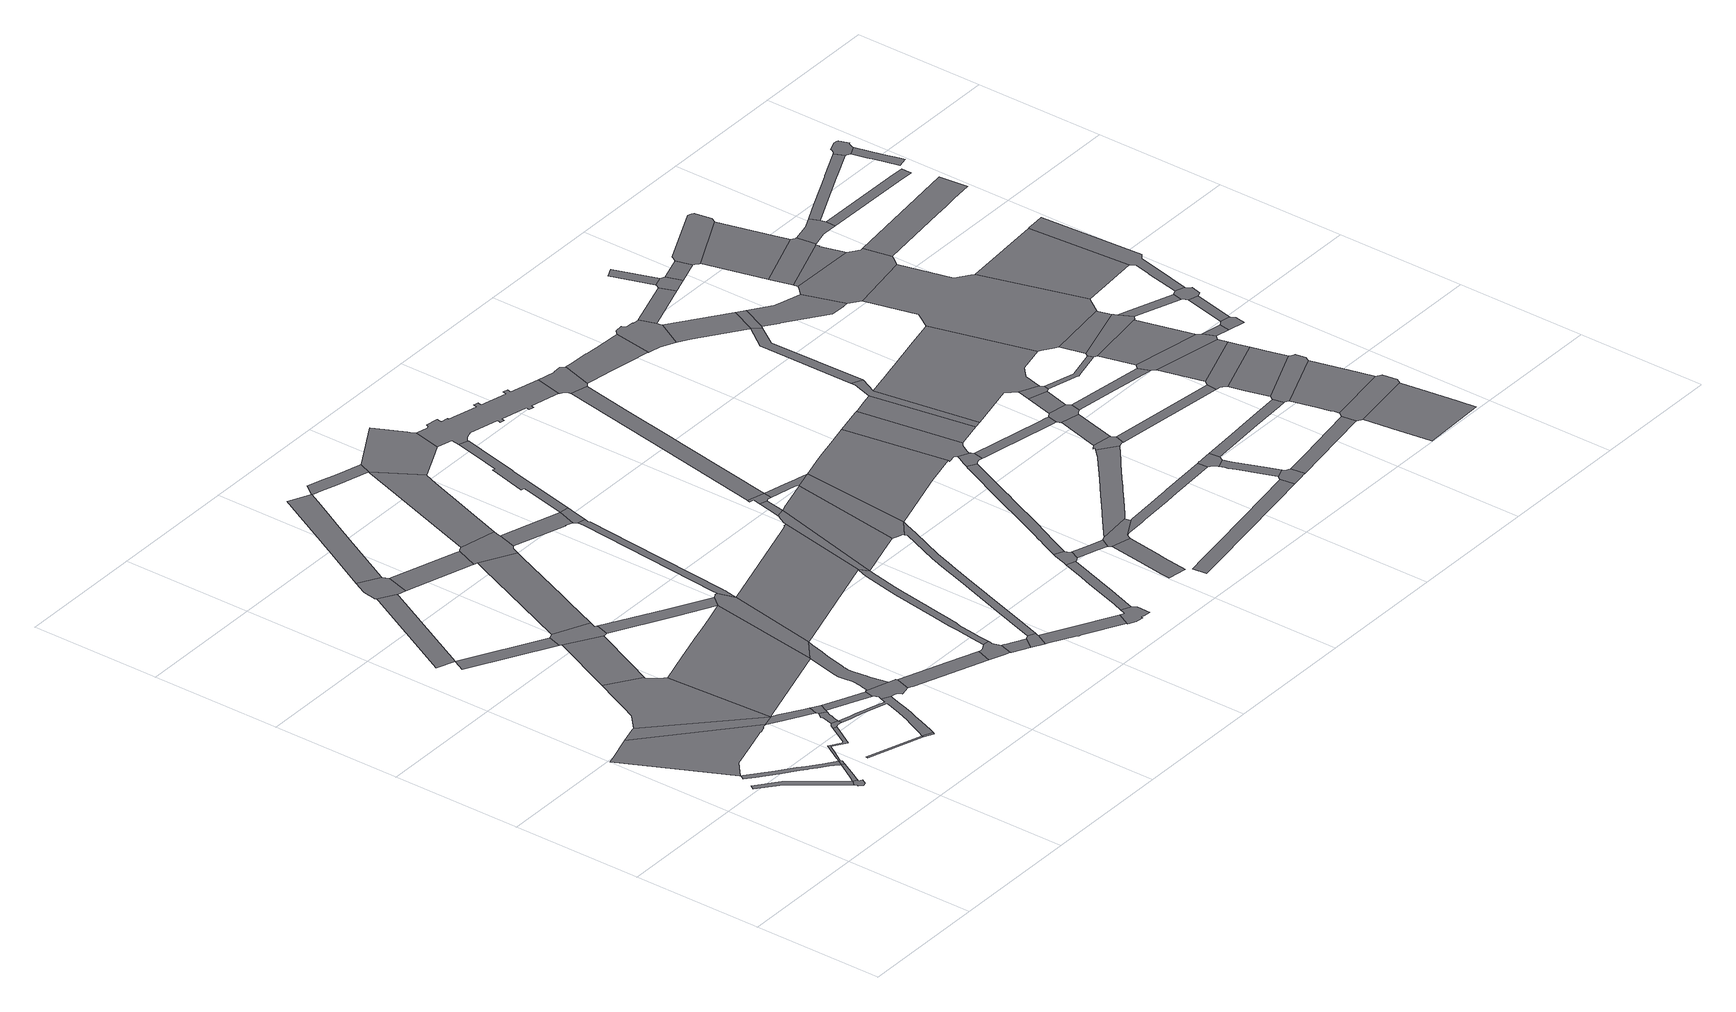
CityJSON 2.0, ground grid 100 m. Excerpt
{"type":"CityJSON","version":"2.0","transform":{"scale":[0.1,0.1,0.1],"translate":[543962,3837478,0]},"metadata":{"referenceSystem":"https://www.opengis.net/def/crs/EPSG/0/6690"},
"CityObjects":{
"road1":{"type":"Road","attributes":{"RoadStructureAttribute.sectionType":"1"},"geometry":[{"type":"MultiSurface","lod":"1","boundaries":[[[0,1,2,3,4,5,6,7,8,9,10,11,12,13,14,15]]]}]},
"road2":{"type":"Road","attributes":{"RoadStructureAttribute.sectionType":"1"},"geometry":[{"type":"MultiSurface","lod":"1","boundaries":[[[16,17,18,19,20,21,22,23,24,25,26,27,28,29,30,31,32,33,34,35,36,37]]]}]},
"road3":{"type":"Road","geometry":[{"type":"MultiSurface","lod":"1","boundaries":[[[15,14,38,39,40,41,42,43,44,45,46]]]}]},
"road4":{"type":"Road","attributes":{"RoadStructureAttribute.sectionType":"1"},"geometry":[{"type":"MultiSurface","lod":"1","boundaries":[[[47,48,49,50,51,52,53,54,55,56,57,58,59,60]]]}]},
"road5":{"type":"Road","attributes":{"RoadStructureAttribute.sectionType":"1"},"geometry":[{"type":"MultiSurface","lod":"1","boundaries":[[[36,61,62,63,15,46,64,65,66,67]]]}]},
"road6":{"type":"Road","geometry":[{"type":"MultiSurface","lod":"1","boundaries":[[[37,36,67,68,69]]]}]},
"road7":{"type":"Road","geometry":[{"type":"MultiSurface","lod":"1","boundaries":[[[70,71,57,56,72]]]}]},
"road8":{"type":"Road","geometry":[{"type":"MultiSurface","lod":"1","boundaries":[[[73,74,75,76,77,78,79,80,81,70,72,82]]]}]},
"road9":{"type":"Road","attributes":{"RoadStructureAttribute.sectionType":"1"},"geometry":[{"type":"MultiSurface","lod":"1","boundaries":[[[83,84,85,86,87,88,89,90,91,92,93,37,69]]]}]},
"road10":{"type":"Road","attributes":{"RoadStructureAttribute.sectionType":"1"},"geometry":[{"type":"MultiSurface","lod":"1","boundaries":[[[94,95,96,97,98]]]}]},
"road11":{"type":"Road","attributes":{"RoadStructureAttribute.sectionType":"1"},"geometry":[{"type":"MultiSurface","lod":"1","boundaries":[[[99,100,101,72,56,102,103,104,105,106]]]}]},
"road12":{"type":"Road","geometry":[{"type":"MultiSurface","lod":"1","boundaries":[[[107,108,109,88,87,110,111,112,113]]]}]},
"road13":{"type":"Road","attributes":{"RoadStructureAttribute.sectionType":"1"},"geometry":[{"type":"MultiSurface","lod":"1","boundaries":[[[114,115,116,117,118,119]]]}]},
"road14":{"type":"Road","attributes":{"RoadStructureAttribute.sectionType":"1"},"geometry":[{"type":"MultiSurface","lod":"1","boundaries":[[[120,121,122,107,113,123,124,125,126]]]}]},
"road15":{"type":"Road","attributes":{"RoadStructureAttribute.sectionType":"1"},"geometry":[{"type":"MultiSurface","lod":"1","boundaries":[[[127,128,129,115,130,131,132]]]}]},
"road16":{"type":"Road","geometry":[{"type":"MultiSurface","lod":"1","boundaries":[[[98,97,133,134]]]}]},
"road17":{"type":"Road","geometry":[{"type":"MultiSurface","lod":"1","boundaries":[[[135,106,105,120,126,136,137]]]}]},
"road18":{"type":"Road","attributes":{"RoadStructureAttribute.sectionType":"1"},"geometry":[{"type":"MultiSurface","lod":"1","boundaries":[[[138,139,140,141,142,143,144,145,146,147,113,112,148,149,150,151,152,153,154,155,156,157,98,134,158,159,160,161,162,163,164,165,166,167,168]]]}]},
"road19":{"type":"Road","attributes":{"function":"2","RoadStructureAttribute.sectionType":"1"},"geometry":[{"type":"MultiSurface","lod":"1","boundaries":[[[169,77,76,170,171]]]}]},
"road20":{"type":"Road","attributes":{"RoadStructureAttribute.sectionType":"1"},"geometry":[{"type":"MultiSurface","lod":"1","boundaries":[[[172,137,136,173,174,175]]]}]},
"road21":{"type":"Road","geometry":[{"type":"MultiSurface","lod":"1","boundaries":[[[176,177,178,119,118,179,169,171,180,181,182,183,184,185,186]]]}]},
"road22":{"type":"Road","attributes":{"function":"1"},"geometry":[{"type":"MultiSurface","lod":"1","boundaries":[[[187,188,189,190,191,192,193,194,195,196,197,82,72]]]}]},
"road23":{"type":"Road","geometry":[{"type":"MultiSurface","lod":"1","boundaries":[[[198,199,200,201,202,127,132,203,204,205,206]]]}]},
"road24":{"type":"Road","geometry":[{"type":"MultiSurface","lod":"1","boundaries":[[[207,175,174,208,209,168,167,210,211,212,213,214,215,216,217,218]]]}]},
"road25":{"type":"Road","attributes":{"RoadStructureAttribute.sectionType":"1"},"geometry":[{"type":"MultiSurface","lod":"1","boundaries":[[[219,220,221,222,223,224,225,226,227,228,229,230,231,232,233,234,235,236,190,237,238,239,240,241,242,243,244,207,218]]]}]},
"road26":{"type":"Road","attributes":{"function":"2","RoadStructureAttribute.sectionType":"1"},"geometry":[{"type":"MultiSurface","lod":"1","boundaries":[[[245,246,247,176,186,248,249,250,251]]]}]},
"road27":{"type":"Road","attributes":{"RoadStructureAttribute.sectionType":"1"},"geometry":[{"type":"MultiSurface","lod":"1","boundaries":[[[252,205,204,253,254,255]]]}]},
"road28":{"type":"Road","attributes":{"RoadStructureAttribute.sectionType":"1"},"geometry":[{"type":"MultiSurface","lod":"1","boundaries":[[[256,257,183,182,258,191,259]]]}]},
"road29":{"type":"Road","attributes":{"RoadStructureAttribute.sectionType":"7"},"geometry":[{"type":"MultiSurface","lod":"1","boundaries":[[[260,261,216,215,262,263,264,265]]]}]},
"road30":{"type":"Road","attributes":{"RoadStructureAttribute.sectionType":"1"},"geometry":[{"type":"MultiSurface","lod":"1","boundaries":[[[266,267,268,269,270,271,272,273,274,275,198,206,276,277,278,279,280,281,282,283,284]]]}]},
"road31":{"type":"Road","geometry":[{"type":"MultiSurface","lod":"1","boundaries":[[[285,286,287,259,191,190,236,288,289]]]}]},
"road32":{"type":"Road","geometry":[{"type":"MultiSurface","lod":"1","boundaries":[[[290,291,292,255,254,245,251,293,294,295,296,297,298,299]]]}]},
"road33":{"type":"Road","geometry":[{"type":"MultiSurface","lod":"1","boundaries":[[[300,301,302,303,304,265,264,305,306,307,308,309,310,311]]]}]},
"road34":{"type":"Road","attributes":{"RoadStructureAttribute.sectionType":"1"},"geometry":[{"type":"MultiSurface","lod":"1","boundaries":[[[312,313,308,307,314,315,316]]]}]},
"road35":{"type":"Road","geometry":[{"type":"MultiSurface","lod":"1","boundaries":[[[317,318,319,316,315,320,321,322,323,324]]]}]},
"road36":{"type":"Road","attributes":{"RoadStructureAttribute.sectionType":"1"},"geometry":[{"type":"MultiSurface","lod":"1","boundaries":[[[325,326,327,328,289,288,329,330,331,332,333,334,335,336]]]}]},
"road37":{"type":"Road","attributes":{"function":"1","RoadStructureAttribute.sectionType":"7"},"geometry":[{"type":"MultiSurface","lod":"1","boundaries":[[[337,338,339,340,288,236,341,342,343,344,345]]]}]},
"road38":{"type":"Road","attributes":{"RoadStructureAttribute.sectionType":"1"},"geometry":[{"type":"MultiSurface","lod":"1","boundaries":[[[346,297,296,347,348,349,350,351]]]}]},
"road39":{"type":"Road","attributes":{"RoadStructureAttribute.sectionType":"1"},"geometry":[{"type":"MultiSurface","lod":"1","boundaries":[[[344,352,353,354,355,356,357,358,359,360,361,362,300,311,363,364,365,366,367,368,369,370,371,372,373]]]}]},
"road40":{"type":"Road","attributes":{"function":"2","RoadStructureAttribute.sectionType":"1"},"geometry":[{"type":"MultiSurface","lod":"1","boundaries":[[[374,375,376,377,290,299,378,379,380]]]}]},
"road41":{"type":"Road","attributes":{"RoadStructureAttribute.sectionType":"1"},"geometry":[{"type":"MultiSurface","lod":"1","boundaries":[[[381,382,383,384,284,385,386,387,374,388]]]}]},
"road42":{"type":"Road","attributes":{"RoadStructureAttribute.sectionType":"1"},"geometry":[{"type":"MultiSurface","lod":"1","boundaries":[[[389,321,320,390,391,392,393,394,395,396,397,398,399]]]}]},
"road43":{"type":"Road","geometry":[{"type":"MultiSurface","lod":"1","boundaries":[[[351,350,400,325,336,401,402,403]]]}]},
"road44":{"type":"Road","geometry":[{"type":"MultiSurface","lod":"1","boundaries":[[[404,405,406,399,398,407,408,409,410,411,412,413,414,415,416,417]]]}]},
"road45":{"type":"Road","attributes":{"RoadStructureAttribute.sectionType":"1"},"geometry":[{"type":"MultiSurface","lod":"1","boundaries":[[[418,419,420,421,422,423,424,425,426,427,428,429,430,431,432,433,434,435,436,317,324]]]}]},
"road46":{"type":"Road","geometry":[{"type":"MultiSurface","lod":"1","boundaries":[[[437,438,439,440,441,345,344,373]]]}]},
"road47":{"type":"Road","geometry":[{"type":"MultiSurface","lod":"1","boundaries":[[[442,443,444,445,388,374,380,446,447,448]]]}]},
"road48":{"type":"Road","attributes":{"RoadStructureAttribute.sectionType":"1"},"geometry":[{"type":"MultiSurface","lod":"1","boundaries":[[[449,450,451,452,453,454,455,456,457,351,403,458,459,460,461,462]]]}]},
"road49":{"type":"Road","attributes":{"RoadStructureAttribute.sectionType":"1"},"geometry":[{"type":"MultiSurface","lod":"1","boundaries":[[[463,464,465,466,404,417,467,468]]]}]},
"road50":{"type":"Road","geometry":[{"type":"MultiSurface","lod":"1","boundaries":[[[469,470,471,472,437,373,473,474,475]]]}]},
"road51":{"type":"Road","attributes":{"RoadStructureAttribute.sectionType":"1"},"geometry":[{"type":"MultiSurface","lod":"1","boundaries":[[[476,477,478,438,437,479,480]]]}]},
"road52":{"type":"Road","geometry":[{"type":"MultiSurface","lod":"1","boundaries":[[[481,482,483,484,485,476,480,486,487,488,489]]]}]},
"road53":{"type":"Road","geometry":[{"type":"MultiSurface","lod":"1","boundaries":[[[490,491,492,493,463,468,494,495,496,497,498,499]]]}]},
"road54":{"type":"Road","geometry":[{"type":"MultiSurface","lod":"1","boundaries":[[[500,469,475,501,502,428,427]]]}]},
"road55":{"type":"Road","attributes":{"RoadStructureAttribute.sectionType":"1"},"geometry":[{"type":"MultiSurface","lod":"1","boundaries":[[[503,504,505,506,496,495,507,508,509,510,511]]]}]},
"road56":{"type":"Road","attributes":{"RoadStructureAttribute.sectionType":"1"},"geometry":[{"type":"MultiSurface","lod":"1","boundaries":[[[512,513,514,489,488,515,516,517,469,500]]]}]},
"road57":{"type":"Road","attributes":{"RoadStructureAttribute.sectionType":"1"},"geometry":[{"type":"MultiSurface","lod":"1","boundaries":[[[518,519,520,521,522,523,524,525]]]}]},
"road58":{"type":"Road","geometry":[{"type":"MultiSurface","lod":"1","boundaries":[[[526,527,528,529,530,531,532,533,448,447,534,535,536,449,462,537,538,539,540,541,542,543,544,545,546,547,548,549,550,551,552,553,554,555,556,557,558,559,560,561,562,563,564,565,566,567,568,569,570,571,572,573,574,575,576,577,578,579,580,581,582,583,584,585,586,587,588]]]}]},
"road59":{"type":"Road","attributes":{"RoadStructureAttribute.sectionType":"1"},"geometry":[{"type":"MultiSurface","lod":"1","boundaries":[[[589,590,481,489,591,592,593,594,595,596]]]}]},
"road60":{"type":"Road","geometry":[{"type":"MultiSurface","lod":"1","boundaries":[[[597,598,599,511,510,600,518,525,601,602,603]]]}]},
"road61":{"type":"Road","attributes":{"RoadStructureAttribute.sectionType":"1"},"geometry":[{"type":"MultiSurface","lod":"1","boundaries":[[[604,605,606,607,608,609,610,611,612,613,614,490,499,615,616,617,618,619,620,621,622,623,624,625,626]]]}]},
"road62":{"type":"Road","attributes":{"function":"1"},"geometry":[{"type":"MultiSurface","lod":"1","boundaries":[[[627,628,629,630,631,500,427,632,633,634,635]]]}]},
"road63":{"type":"Road","attributes":{"RoadStructureAttribute.sectionType":"1"},"geometry":[{"type":"MultiSurface","lod":"1","boundaries":[[[636,637,638,639,640,641,642,643,644,645,646]]]}]},
"road64":{"type":"Road","geometry":[{"type":"MultiSurface","lod":"1","boundaries":[[[647,565,564,648,649,650,651,652,589,596,653,654,655,656,657,658]]]}]},
"road65":{"type":"Road","attributes":{"RoadStructureAttribute.sectionType":"1"},"geometry":[{"type":"MultiSurface","lod":"1","boundaries":[[[659,660,661,662,663,664,665,666,667,668,598,597,669,670,671,672,673,674,675,676]]]}]},
"road66":{"type":"Road","geometry":[{"type":"MultiSurface","lod":"1","boundaries":[[[677,678,679,680,681,682,604,626,683,684,685,686,687]]]}]},
"road67":{"type":"Road","attributes":{"RoadStructureAttribute.sectionType":"1"},"geometry":[{"type":"MultiSurface","lod":"1","boundaries":[[[688,689,690,691,692,693,603,602,694,695,696,697,698,699,700,701,702]]]}]},
"road68":{"type":"Road","geometry":[{"type":"MultiSurface","lod":"1","boundaries":[[[703,704,627,635,705,706,677,687,707,708,709,710,711,712,713]]]}]},
"road69":{"type":"Road","attributes":{"function":"2","RoadStructureAttribute.sectionType":"1"},"geometry":[{"type":"MultiSurface","lod":"1","boundaries":[[[714,715,716,717,718,719,655,654,720,721,722,723,724,725]]]}]},
"road70":{"type":"Road","geometry":[{"type":"MultiSurface","lod":"1","boundaries":[[[726,727,728,703,713,729]]]}]},
"road71":{"type":"Road","attributes":{"RoadStructureAttribute.sectionType":"1"},"geometry":[{"type":"MultiSurface","lod":"1","boundaries":[[[730,731,686,685,732,733,734,735,736,737]]]}]},
"road72":{"type":"Road","geometry":[{"type":"MultiSurface","lod":"1","boundaries":[[[738,739,726,729,740,741,742]]]}]},
"road73":{"type":"Road","geometry":[{"type":"MultiSurface","lod":"1","boundaries":[[[743,744,745,659,676,746,747,748,749]]]}]},
"road74":{"type":"Road","geometry":[{"type":"MultiSurface","lod":"1","boundaries":[[[750,751,752,753,688,702,754,755,756,757,758,759,760]]]}]},
"road75":{"type":"Road","attributes":{"RoadStructureAttribute.sectionType":"1"},"geometry":[{"type":"MultiSurface","lod":"1","boundaries":[[[761,762,763,758,757,764,765,766,767,768,769]]]}]},
"road76":{"type":"Road","geometry":[{"type":"MultiSurface","lod":"1","boundaries":[[[770,769,768,771,772,636,646,773,774,775,776,777]]]}]},
"road77":{"type":"Road","attributes":{"RoadStructureAttribute.sectionType":"1"},"geometry":[{"type":"MultiSurface","lod":"1","boundaries":[[[778,743,749,779]]]}]},
"road78":{"type":"Road","geometry":[{"type":"MultiSurface","lod":"1","boundaries":[[[780,781,782,783,784,785,786,787,725,724,788,789,790,791,792,793,794,795]]]}]},
"road79":{"type":"Road","geometry":[{"type":"MultiSurface","lod":"1","boundaries":[[[796,737,736,797,778,779,798,799,800,801,802,803]]]}]},
"road80":{"type":"Road","attributes":{"RoadStructureAttribute.sectionType":"1"},"geometry":[{"type":"MultiSurface","lod":"1","boundaries":[[[804,805,738,742,806,807]]]}]},
"road81":{"type":"Road","attributes":{"RoadStructureAttribute.sectionType":"1"},"geometry":[{"type":"MultiSurface","lod":"1","boundaries":[[[808,796,803,809]]]}]},
"road82":{"type":"Road","attributes":{"function":"2","RoadStructureAttribute.sectionType":"1"},"geometry":[{"type":"MultiSurface","lod":"1","boundaries":[[[791,790,810,811,812,804,813]]]}]},
"road83":{"type":"Road","geometry":[{"type":"MultiSurface","lod":"1","boundaries":[[[814,808,809,815,816,817]]]}]},
"road84":{"type":"Road","geometry":[{"type":"MultiSurface","lod":"1","boundaries":[[[818,819,820,821,822,823,824,825,741,740,826,814,817,827,828,829,830]]]}]},
"road85":{"type":"Road","attributes":{"RoadStructureAttribute.sectionType":"1"},"geometry":[{"type":"MultiSurface","lod":"1","boundaries":[[[748,747,831,832]]]}]},
"road86":{"type":"Road","attributes":{"RoadStructureAttribute.sectionType":"1"},"geometry":[{"type":"MultiSurface","lod":"1","boundaries":[[[833,834,835,777,776,836,837,838]]]}]},
"road87":{"type":"Road","attributes":{"RoadStructureAttribute.sectionType":"1"},"geometry":[{"type":"MultiSurface","lod":"1","boundaries":[[[839,840,841,842,750,760,843,844,845,846]]]}]},
"road88":{"type":"Road","attributes":{"RoadStructureAttribute.sectionType":"1"},"geometry":[{"type":"MultiSurface","lod":"1","boundaries":[[[847,848,795,794,849,850]]]}]},
"road89":{"type":"Road","geometry":[{"type":"MultiSurface","lod":"1","boundaries":[[[813,804,807,851,852]]]}]},
"road90":{"type":"Road","attributes":{"RoadStructureAttribute.sectionType":"1"},"geometry":[{"type":"MultiSurface","lod":"1","boundaries":[[[853,802,801,854,855,856,857]]]}]},
"road91":{"type":"Road","attributes":{"RoadStructureAttribute.sectionType":"1"},"geometry":[{"type":"MultiSurface","lod":"1","boundaries":[[[858,816,815,859,860,861,862,863]]]}]},
"road92":{"type":"Road","attributes":{"function":"2","RoadStructureAttribute.sectionType":"1"},"geometry":[{"type":"MultiSurface","lod":"1","boundaries":[[[864,865,852,851,866,867,868,869,870,871,872,873]]]}]},
"road93":{"type":"Road","attributes":{"RoadStructureAttribute.sectionType":"1"},"geometry":[{"type":"MultiSurface","lod":"1","boundaries":[[[874,875,876,877]]]}]},
"road94":{"type":"Road","geometry":[{"type":"MultiSurface","lod":"1","boundaries":[[[878,879,877,876,880,881,847,850,882,883,884,885]]]}]},
"road95":{"type":"Road","attributes":{"RoadStructureAttribute.sectionType":"1"},"geometry":[{"type":"MultiSurface","lod":"1","boundaries":[[[886,885,884,887]]]}]},
"road96":{"type":"Road","attributes":{"function":"1"},"geometry":[{"type":"MultiSurface","lod":"1","boundaries":[[[888,889,890,891,892,893,894]]]}]},
"road97":{"type":"Road","geometry":[{"type":"MultiSurface","lod":"1","boundaries":[[[895,896,897,898,833,838,899,891,890,900,901,902]]]}]},
"road98":{"type":"Road","geometry":[{"type":"MultiSurface","lod":"1","boundaries":[[[903,904,905,906,907,839,846,908,909,910,911,912,913,914]]]}]},
"road99":{"type":"Road","attributes":{"function":"1"},"geometry":[{"type":"MultiSurface","lod":"1","boundaries":[[[915,916,917,911,910,918,919,920,921,896,895]]]}]},
"road100":{"type":"Road","geometry":[{"type":"MultiSurface","lod":"1","boundaries":[[[922,923,924,832,831,925,926,927,928,929,930]]]}]},
"road101":{"type":"Road","attributes":{"function":"1"},"geometry":[{"type":"MultiSurface","lod":"1","boundaries":[[[931,930,929,932,906,905]]]}]},
"road102":{"type":"Road","geometry":[{"type":"MultiSurface","lod":"1","boundaries":[[[933,924,923,934]]]}]},
"road103":{"type":"Road","geometry":[{"type":"MultiSurface","lod":"1","boundaries":[[[935,936,857,856,933,934,937,938,939,940,941]]]}]},
"road104":{"type":"Road","attributes":{"function":"1"},"geometry":[{"type":"MultiSurface","lod":"1","boundaries":[[[942,943,944,945,946]]]}]},
"road105":{"type":"Road","attributes":{"function":"1"},"geometry":[{"type":"MultiSurface","lod":"1","boundaries":[[[947,948,935,941]]]}]},
"road106":{"type":"Road","geometry":[{"type":"MultiSurface","lod":"1","boundaries":[[[949,946,945,950,863,862,948,947,951,952,953]]]}]},
"road107":{"type":"Road","geometry":[{"type":"MultiSurface","lod":"1","boundaries":[[[954,955,873,872,956,957,958,959,960,961,962,963,964]]]}]},
"road108":{"type":"Road","geometry":[{"type":"MultiSurface","lod":"1","boundaries":[[[965,966,967,957,956,968,969,970,818,830,971,972,944,943,973,974]]]}]},
"road109":{"type":"Road","geometry":[{"type":"MultiSurface","lod":"1","boundaries":[[[975,976,977,978,979,980,981,982]]]}]},
"road110":{"type":"Road","attributes":{"function":"3"},"geometry":[{"type":"MultiSurface","lod":"1","boundaries":[[[983,984,980,979,954,964]]]}]},
"road111":{"type":"Road","attributes":{"function":"3"},"geometry":[{"type":"MultiSurface","lod":"1","boundaries":[[[985,986,987,988,978,977]]]}]},
"road112":{"type":"Road","geometry":[{"type":"MultiSurface","lod":"1","boundaries":[[[989,990,991,992,993,886,887,994,995,987,986,996,997]]]}]},
"road113":{"type":"Road","attributes":{"RoadStructureAttribute.sectionType":"1"},"geometry":[{"type":"MultiSurface","lod":"1","boundaries":[[[940,939,998,999]]]}]},
"road114":{"type":"Road","geometry":[{"type":"MultiSurface","lod":"1","boundaries":[[[1000,1001,999,998,1002,1003,1004]]]}]},
"road115":{"type":"Road","attributes":{"RoadStructureAttribute.sectionType":"1"},"geometry":[{"type":"MultiSurface","lod":"1","boundaries":[[[1005,953,952,1006,1007]]]}]},
"road116":{"type":"Road","geometry":[{"type":"MultiSurface","lod":"1","boundaries":[[[1008,1009,1010,982,981,1011,1012,1013,1014,1015,1016]]]}]},
"road117":{"type":"Road","attributes":{"RoadStructureAttribute.sectionType":"1"},"geometry":[{"type":"MultiSurface","lod":"1","boundaries":[[[1017,1000,1004,1018]]]}]},
"road118":{"type":"Road","attributes":{"function":"1","RoadStructureAttribute.sectionType":"7"},"geometry":[{"type":"MultiSurface","lod":"1","boundaries":[[[1019,974,973,1020,1021]]]}]},
"road119":{"type":"Road","geometry":[{"type":"MultiSurface","lod":"1","boundaries":[[[1022,1023,1007,1006,1024,1025,1017,1018,1026,1027,1028,1029,1030]]]}]},
"road120":{"type":"Road","attributes":{"function":"2","RoadStructureAttribute.sectionType":"1"},"geometry":[{"type":"MultiSurface","lod":"1","boundaries":[[[1031,961,960,1032,1033,1034,1035,1036]]]}]},
"road121":{"type":"Road","geometry":[{"type":"MultiSurface","lod":"1","boundaries":[[[1037,1038,1039,1019,1021,1040,1041,1042,1043,1022,1030,1044,1045,1046,1047]]]}]},
"road122":{"type":"Road","attributes":{"RoadStructureAttribute.sectionType":"1"},"geometry":[{"type":"MultiSurface","lod":"1","boundaries":[[[1048,1014,1013,1049,1050,1051]]]}]},
"road123":{"type":"Road","attributes":{"RoadStructureAttribute.sectionType":"1"},"geometry":[{"type":"MultiSurface","lod":"1","boundaries":[[[1052,1053,1054,1055,1056,1057,1008,1016,1058,1059,1060,1061,1062]]]}]},
"road124":{"type":"Road","attributes":{"RoadStructureAttribute.sectionType":"1"},"geometry":[{"type":"MultiSurface","lod":"1","boundaries":[[[1063,1064,1065,1066,1067,1068,1069,1070]]]}]},
"road125":{"type":"Road","geometry":[{"type":"MultiSurface","lod":"1","boundaries":[[[1071,1072,1073,1074,1075,1052,1062,1076,1066,1065,1077,1078,1079,1080,1081]]]}]}
},
"vertices":[
[689,696,0],[626,781,0],[616,793,0],[574,846,0],[523,914,0],[506,935,0],[340,1069,0],[320,1036,0],[481,904,0],[572,785,0],[580,775,0],[585,768,0],[654,678,0],[723,586,0],[762,535,0],[791,566,0],
[916,795,0],[868,831,0],[856,841,0],[749,923,0],[699,962,0],[585,1049,0],[505,1110,0],[409,1185,0],[396,1194,0],[374,1158,0],[440,1108,0],[569,1010,0],[681,925,0],[725,892,0],[733,885,0],[779,850,0],[843,801,0],[870,779,0],[885,766,0],[899,754,0],[904,750,0],[928,786,0],
[765,530,0],[769,511,0],[765,503,0],[793,478,0],[795,479,0],[818,485,0],[842,524,0],[816,539,0],[822,548,0],
[391,1197,0],[509,1299,0],[706,1358,0],[868,1406,0],[898,1415,0],[901,1410,0],[946,1425,0],[944,1429,0],[971,1439,0],[986,1443,0],[273,2066,0],[237,2055,0],[75,2005,0],[6,1984,0],
[857,672,0],[813,601,0],[802,583,0],[829,562,0],[842,584,0],[876,646,0],[927,737,0],
[947,771,0],[935,781,0],
[423,2108,0],[402,2104,0],[1083,1472,0],
[1031,2317,0],[953,2407,0],[950,2411,0],[957,2425,0],[711,2589,0],[692,2547,0],[657,2470,0],[586,2315,0],[537,2208,0],[1046,2299,0],
[993,866,0],[1040,938,0],[1144,872,0],[1246,1041,0],[1251,1049,0],[1221,1056,0],[1129,905,0],[1116,902,0],[1030,958,0],[946,819,0],[950,815,0],
[1080,676,0],[1077,666,0],[1074,657,0],[1498,518,0],[1506,535,0],
[1287,1352,0],[1138,1441,0],[1102,1461,0],[993,1439,0],[1064,1397,0],[1155,1344,0],[1298,1261,0],[1325,1330,0],
[1262,1102,0],[1245,1090,0],[1237,1084,0],[1279,1061,0],[1281,1062,0],[1310,1055,0],[1313,1084,0],
[382,3523,0],[355,3538,0],[303,3440,0],[330,3426,0],[924,3106,0],[958,3211,0],
[1307,1242,0],[1277,1201,0],[1287,1194,0],[1326,1130,0],[1338,1156,0],[1336,1173,0],[1354,1209,0],
[642,4406,0],[628,4381,0],[215,3588,0],[354,3538,0],[758,4314,0],[768,4333,0],
[1573,483,0],[1581,501,0],
[1384,1296,0],[1362,1226,0],[1396,1287,0],
[1690,996,0],[1687,986,0],[1684,978,0],[1574,1011,0],[1517,1028,0],[1495,1034,0],[1445,1048,0],[1411,1057,0],[1353,1073,0],[1317,1083,0],[1384,1036,0],[1492,1011,0],[1679,956,0],[1657,886,0],[1634,821,0],[1597,729,0],[1578,686,0],[1548,621,0],[1527,576,0],[1507,535,0],[1602,546,0],[1616,580,0],[1619,587,0],[1642,647,0],[1667,712,0],[1688,769,0],[1716,846,0],[1736,910,0],[1757,975,0],[1760,984,0],[1698,1020,0],
[941,3096,0],[1033,2590,0],[1194,2941,0],
[1533,1228,0],[1559,1141,0],[1685,1086,0],[1705,1154,0],
[1001,3225,0],[995,3223,0],[965,3214,0],[939,3098,0],[1197,2941,0],[1217,2943,0],[1228,2944,0],[1262,3047,0],[1249,3055,0],[1245,3057,0],[1266,3106,0],
[1104,1479,0],[1422,1574,0],[1797,1687,0],[1802,1688,0],[1945,2564,0],[1928,2558,0],[1921,2556,0],[1773,2511,0],[1667,2480,0],[1520,2437,0],[1296,2372,0],
[711,4630,0],[656,4526,0],[652,4520,0],[634,4415,0],[644,4412,0],[770,4332,0],[832,4313,0],[887,4490,0],[868,4537,0],
[1711,1157,0],[1692,1083,0],[1706,1044,0],[1779,986,0],[1816,976,0],[1832,955,0],[1833,945,0],[1904,961,0],[1909,960,0],[1948,1072,0],[1942,1085,0],[1887,1104,0],
[1886,1111,0],[1876,1163,0],[1863,1233,0],[1860,1257,0],[1859,1262,0],[1853,1312,0],[1847,1386,0],[1847,1397,0],[1848,1415,0],[1851,1435,0],[1853,1448,0],[1857,1465,0],[1895,1613,0],[1913,1675,0],[1927,1724,0],[1929,1731,0],[1941,1773,0],[1954,1817,0],[1748,1447,0],[1738,1404,0],[1745,1359,0],[1751,1299,0],[1742,1229,0],[1736,1203,0],[1728,1169,0],[1727,1163,0],
[1390,4139,0],[1355,4057,0],[1154,3582,0],[1378,3367,0],[1417,3458,0],[1624,3944,0],[1649,4001,0],
[1408,4325,0],[1352,4152,0],[1360,4148,0],[1432,4318,0],
[1993,2648,0],[1700,2809,0],[1683,2701,0],[2005,2642,0],
[2319,937,0],[1951,1071,0],[1942,946,0],[1949,943,0],[2501,739,0],[2543,853,0],
[1222,5592,0],[1217,5583,0],[1202,5555,0],[1192,5535,0],[1166,5485,0],[1125,5409,0],[999,5170,0],[940,5058,0],[915,5012,0],[875,4937,0],[873,4546,0],[1080,4939,0],[1100,4976,0],[1141,5052,0],[1215,5190,0],[1284,5320,0],[1344,5432,0],[1364,5470,0],[1386,5511,0],
[2057,2656,0],[2038,2657,0],[2036,2650,0],[2096,2526,0],[2058,2656,0],
[1476,4340,0],[1468,4336,0],[1440,4323,0],[1674,4057,0],[1679,4061,0],[1695,4073,0],[1700,4076,0],[1742,4220,0],[1739,4221,0],[1759,4280,0],
[2631,878,0],[2589,855,0],[2579,850,0],[2573,850,0],[2557,851,0],[2567,715,0],[2614,697,0],[2661,679,0],[2694,781,0],[2674,829,0],[2675,837,0],[2680,875,0],
[2719,768,0],[2715,770,0],[2670,674,0],[2793,609,0],[2857,695,0],
[2889,707,0],[2877,703,0],[2866,699,0],[2884,561,0],[2936,657,0],[2937,662,0],[2941,672,0],[2946,687,0],
[2182,3904,0],[2178,3852,0],[2062,2691,0],[2058,2659,0],[2102,2559,0],[2114,2636,0],[2115,2651,0],[2115,2654,0],[2196,3476,0],[2234,3846,0],[2235,3864,0],[2241,3890,0],
[2977,2799,0],[2975,2789,0],[2972,2788,0],[2923,2773,0],[1964,1821,0],[2023,1838,0],[2842,2085,0],[2850,2087,0],[2995,2797,0],
[1959,4152,0],[1922,4005,0],[2102,3948,0],[2104,3952,0],[2158,3933,0],[2209,4073,0],
[2848,2076,0],[2829,2035,0],[2822,2002,0],[2771,1782,0],[2755,1704,0],[2716,1456,0],[2697,1336,0],[2675,1197,0],[2665,1125,0],[2645,975,0],[2631,881,0],[2691,956,0],[2705,1056,0],[2716,1132,0],[2724,1173,0],[2726,1172,0],[2740,1253,0],[2762,1375,0],[2776,1457,0],[2814,1694,0],[2829,1768,0],[2886,2018,0],
[1830,5377,0],[1827,5368,0],[1725,5070,0],[1682,4945,0],[1994,4948,0],[2031,5050,0],[2034,5052,0],
[1865,5473,0],[1682,5528,0],[1548,5569,0],[1449,5599,0],[1403,5505,0],[1457,5489,0],[1583,5451,0],[1871,5471,0],
[3145,549,0],[2904,550,0],[3089,451,0],[3093,443,0],[3098,441,0],[3106,437,0],[3111,435,0],[3127,428,0],[3128,430,0],[3408,279,0],[3462,381,0],
[2179,3907,0],[2249,3924,0],[2262,3977,0],[2283,4065,0],
[3513,409,0],[3498,369,0],[3494,364,0],[3407,277,0],[3405,271,0],[3463,241,0],[3482,240,0],[3526,237,0],[3527,249,0],[3556,242,0],[3602,239,0],[3609,345,0],[3604,352,0],[3585,378,0],
[3018,898,0],[3131,1233,0],[3209,1461,0],[3248,1584,0],[3274,1659,0],[3320,1782,0],[3432,2053,0],[3451,2099,0],[3479,2165,0],[3493,2197,0],[3372,2097,0],[3379,2082,0],[3376,2077,0],[3254,1780,0],[3213,1670,0],[3144,1461,0],[3091,1302,0],[3007,1055,0],[2918,791,0],
[3116,2918,0],[3049,2901,0],[3047,2888,0],[3039,2888,0],[3008,2825,0],
[2385,5435,0],[2370,5466,0],[2274,5664,0],[2259,5694,0],[2222,5141,0],[2347,5201,0],[2395,5414,0],
[2455,5105,0],[2421,4953,0],[2392,4834,0],[2369,4737,0],[2349,4743,0],[2271,4446,0],[2297,4439,0],[2291,4415,0],[2211,4082,0],[2297,4126,0],[2417,4634,0],[2425,4632,0],[2501,4953,0],[2529,5078,0],
[3730,1028,0],[3668,853,0],[3635,759,0],[3540,483,0],[3660,594,0],[3802,1002,0],
[3420,3009,0],[3408,3006,0],[3161,2932,0],[3126,2921,0],[2982,2047,0],[3137,2093,0],[3289,2138,0],
[3089,3087,0],[3087,3075,0],[3054,2924,0],[3145,3062,0],[3147,3069,0],
[3073,3176,0],[3070,3163,0],[3069,3154,0],[3103,3146,0],[3092,3100,0],[3167,3080,0],[3180,3078,0],[3197,3074,0],[3206,3139,0],
[3779,1169,0],[3775,1161,0],[3770,1145,0],[3738,1050,0],[3804,1003,0],[3839,1021,0],[3875,1093,0],[3860,1098,0],[3852,1136,0],[3851,1138,0],
[3570,3053,0],[3331,2120,0],[3368,2105,0],
[4105,1019,0],[4021,1045,0],[4009,1048,0],[3978,1058,0],[3876,1008,0],[3979,975,0],[3997,968,0],[4072,943,0],[4114,1017,0],
[3495,3071,0],[3424,3088,0],[3420,3088,0],[3407,3028,0],[3410,3027,0],[3417,3025,0],
[4088,920,0],[4052,666,0],[4021,453,0],[4012,389,0],[4161,367,0],[4190,562,0],[4200,626,0],[4239,885,0],
[2518,5420,0],[2508,5399,0],[2498,5394,0],[2491,5391,0],[2481,5392,0],[2455,5398,0],[2416,5408,0],[2396,5413,0],[2354,5199,0],[2470,5169,0],[2469,5165,0],[2532,5091,0],[2539,5098,0],[2545,5103,0],[2552,5108,0],[2566,5115,0],[2583,5122,0],[2596,5125,0],[2598,5125,0],[2602,5126,0],[2605,5127,0],[2606,5127,0],[2611,5130,0],[2611,5132,0],[2841,5076,0],[2834,5049,0],[2851,5045,0],[2868,5041,0],[2874,5068,0],[2877,5067,0],[3076,5017,0],[3081,5017,0],[3082,5017,0],[3076,4990,0],[3094,4985,0],[3112,4981,0],[3118,5008,0],[3311,4961,0],[3347,4954,0],[3397,5162,0],[3171,5218,0],[3170,5218,0],[3177,5247,0],[3159,5252,0],[3141,5256,0],[3134,5228,0],[2929,5277,0],[2927,5277,0],[2935,5307,0],[2917,5311,0],[2899,5316,0],[2891,5287,0],[2662,5341,0],[2658,5342,0],[2654,5343,0],[2657,5348,0],[2659,5350,0],[2660,5351,0],[2663,5354,0],[2661,5354,0],[2605,5363,0],[2606,5370,0],[2610,5401,0],
[3397,4885,0],[3223,3966,0],[3268,3467,0],[3357,3942,0],[3376,4045,0],[3450,4439,0],[3455,4466,0],[3528,4854,0],
[4405,1054,0],[4145,1029,0],[4138,1027,0],[4078,934,0],[4241,889,0],[4260,923,0],[4416,1014,0],
[4275,2270,0],[4265,2251,0],[4263,2247,0],[4076,1831,0],[3973,1599,0],[3914,1468,0],[3877,1386,0],[3877,1384,0],[3865,1358,0],[3852,1330,0],[3839,1302,0],[3911,1269,0],[3925,1299,0],[3950,1353,0],[3974,1405,0],[4003,1469,0],[4143,1783,0],[4149,1798,0],[4155,1810,0],[4200,1913,0],[4334,2213,0],[4337,2219,0],[4345,2236,0],
[4134,3198,0],[3957,3156,0],[3851,3131,0],[3813,3121,0],[3718,3095,0],[3554,2215,0],[3965,2338,0],[4010,2351,0],[4262,2414,0],
[5407,525,0],[5155,485,0],[4886,443,0],[4535,387,0],[4335,355,0],[4196,333,0],[4207,222,0],[4417,256,0],[4715,304,0],[5186,380,0],[5424,417,0],
[3531,5130,0],[3353,4947,0],[3355,4946,0],[3380,4928,0],[3392,4915,0],[3398,4892,0],[3535,4859,0],[3559,4877,0],[3630,5110,0],[3609,5133,0],[3604,5139,0],[3539,5136,0],
[4951,1713,0],[4905,1663,0],[4891,1648,0],[4886,1644,0],[4685,1476,0],[4539,1356,0],[4380,1224,0],[4357,1205,0],[4301,1159,0],[4188,1065,0],[4451,1092,0],[4577,1195,0],[4678,1279,0],[4709,1305,0],[4784,1367,0],[4918,1478,0],[4953,1507,0],[5085,1616,0],
[4339,2390,0],[4336,2385,0],[4336,2384,0],[4326,2366,0],[4295,2311,0],[4293,2308,0],[4352,2239,0],[4382,2253,0],[4416,2246,0],[4431,2326,0],[4422,2348,0],
[5231,1079,0],[4857,1050,0],[4836,1048,0],[4793,1045,0],[4627,1031,0],[4440,1016,0],[4269,924,0],[4270,926,0],[4294,928,0],[4446,939,0],[4482,942,0],[4751,962,0],[4863,970,0],[5086,987,0],[5238,998,0],
[4369,3253,0],[4345,3248,0],[4257,2396,0],[4324,2411,0],[4415,2363,0],[4417,2366,0],[4420,2371,0],[4440,2408,0],[4461,2445,0],[4466,2449,0],[4490,2466,0],
[4124,5078,0],[3938,5090,0],[3847,5097,0],[3834,5098,0],[3742,5103,0],[3706,5105,0],[3604,4868,0],[3783,4838,0],[3941,4811,0],[4088,4785,0],[4104,4781,0],[4151,5076,0],
[4567,3300,0],[4481,3279,0],[4388,3258,0],[4691,2512,0],
[5061,2206,0],[4994,2219,0],[4446,2241,0],[4566,2218,0],[4979,2141,0],[5040,2129,0],[5062,2125,0],[5083,2202,0],
[4616,3487,0],[4616,3454,0],[4755,2527,0],[4630,3315,0],[4696,3449,0],
[4989,1755,0],[4955,1734,0],[4968,1732,0],[5124,1626,0],[5138,1624,0],[5161,1702,0],[5139,1735,0],
[5375,1091,0],[5292,1084,0],[5269,1082,0],[5255,1081,0],[5272,978,0],[5278,962,0],[5279,961,0],[5285,944,0],[5360,973,0],[5364,980,0],[5381,1009,0],
[5469,684,0],[5383,910,0],[5383,912,0],[5301,901,0],[5308,881,0],[5329,826,0],[5393,656,0],[5429,559,0],[5506,589,0],
[5514,567,0],[5416,539,0],[5411,531,0],[5465,424,0],[5525,433,0],[5535,435,0],[5565,439,0],[5548,547,0],
[5082,2093,0],[5229,2062,0],
[4368,5070,0],[4323,5074,0],[4321,5078,0],[4266,5081,0],[4250,5094,0],[4247,5096,0],[4244,5116,0],[4179,5106,0],[4210,4756,0],[4216,4754,0],[4308,4706,0],[4419,4908,0],[4418,4913,0],[4416,4940,0],[4415,4952,0],[4372,5071,0],
[5117,2224,0],[5075,2104,0],[5232,2071,0],[5265,2091,0],[5268,2090,0],[5271,2090,0],[5287,2168,0],[5266,2199,0],
[4742,4417,0],[4612,4239,0],[4685,4204,0],[4795,4363,0],
[5175,2437,0],[5321,2397,0],
[4403,4651,0],[4408,4648,0],[4734,4422,0],[4837,4617,0],
[5203,2542,0],[5351,2411,0],[5360,2449,0],[5344,2478,0],
[5470,3514,0],[5452,3509,0],[5260,3464,0],[5257,3463,0],[4961,3393,0],[4914,3382,0],[4784,3351,0],[4770,3348,0],[5135,2614,0],[5382,2619,0],[5387,2624,0],[5455,2690,0],[5670,2740,0],
[6019,1522,0],[6025,1601,0],
[6260,663,0],[6080,634,0],[5749,580,0],[5773,473,0],[6011,511,0],[6275,553,0],
[6148,1151,0],[5958,1137,0],[5741,1119,0],[5612,1109,0],[5582,1024,0],[5839,1044,0],[6110,1065,0],[6162,1068,0],
[4766,5200,0],[4759,5198,0],[4483,4973,0],[4806,5081,0],
[4803,4374,0],[4898,4574,0],
[5575,2131,0],[5565,2052,0],[5915,2007,0],[5938,2004,0],[5903,2090,0],
[5598,2385,0],[5595,2345,0],[5601,2343,0],[5605,2344,0],[5839,2405,0],[5827,2444,0],
[5108,4449,0],[5058,4463,0],[4908,4302,0],[4915,4302,0],[5046,4209,0],[5210,4091,0],[5319,4090,0],[5319,4093,0],[5371,4095,0],[5270,4405,0],
[4751,5587,0],[4678,5551,0],[4782,5237,0],[4858,5263,0],
[4877,5254,0],[4860,5262,0],[4783,5235,0],[4781,5232,0],[4843,5093,0],[4866,5101,0],[4935,5124,0],[4894,5245,0],
[5090,5311,0],[5120,5186,0],
[6872,164,0],[6841,396,0],[6813,601,0],[6316,528,0],[6354,253,0],[6387,7,0],[6891,25,0],
[6781,777,0],[6284,700,0],[6278,690,0],[6262,663,0],[6277,551,0],[6838,643,0],[6840,643,0],[6822,754,0],
[6663,1363,0],[6636,1380,0],[6631,1384,0],[6167,1181,0],[6155,1163,0],[6170,1069,0],[6172,1068,0],[6199,1052,0],[6665,1250,0],[6670,1257,0],[6686,1286,0],[6671,1364,0],
[6732,981,0],[6731,983,0],[6724,1012,0],[6248,857,0],[6271,763,0],[6278,735,0],[6286,703,0],
[6538,1750,0],[6524,1806,0],[6052,1633,0],[6035,1520,0],[6054,1518,0],[6087,1490,0],[6090,1490,0],[6092,1484,0],[6562,1657,0],
[6602,1495,0],[6123,1356,0],
[5967,1979,0],[6505,1881,0],
[5931,2121,0],[5919,2107,0],[6508,1885,0],[6517,1895,0],[6532,1912,0],[6497,2001,0],[6468,2029,0],
[6294,2717,0],[6293,2724,0],[5797,2656,0],[5841,2471,0],[6319,2619,0],
[6359,2460,0],[5866,2390,0],
[6328,2607,0],[5828,2445,0],[6361,2461,0],[6391,2486,0],[6342,2587,0],
[5339,4476,0],[5316,4453,0],[5453,4034,0],[5943,4117,0],[5958,4139,0],[5990,4184,0],[6003,4202,0],[5960,4415,0],[5942,4413,0],[5874,4458,0],[5856,4469,0],
[6138,3648,0],[6042,3716,0],[6040,3721,0],[5456,4020,0],[5549,3638,0],[5538,3621,0],[5692,2726,0],[5755,2684,0],[6381,2847,0],[6161,3632,0],
[5794,4839,0],[5789,4841,0],[5758,4860,0],[5286,4684,0],[5329,4512,0],[5805,4688,0],[5819,4692,0],[5796,4838,0],
[5808,4659,0],[5812,4660,0],
[5727,4985,0],[5625,5387,0],[5166,5156,0],[5211,4980,0],
[5608,5565,0],[5577,5578,0],[5116,5356,0],[5111,5348,0],[5098,5325,0],[5132,5179,0],[5157,5162,0],[5645,5429,0],[5623,5559,0],
[6639,1891,0],[6655,1972,0],
[6692,1996,0],[6691,1993,0],[6776,1865,0],[6791,1946,0],[6770,1981,0],
[6404,2566,0],[6744,2364,0],[6762,2441,0],
[6029,4914,0],[5958,4880,0],[5932,4868,0],[5939,4726,0],[5959,4726,0],[6070,4724,0],[6070,4802,0],[6065,4830,0],[6062,4844,0],
[6768,2320,0],[6844,2301,0],
[6819,3689,0],[6387,2847,0],[6868,2889,0],
[6800,2457,0],[6799,2457,0],[6751,2361,0],[6769,2321,0],[6882,2316,0],[6903,2393,0],[6899,2394,0],[6874,2433,0],[6875,2436,0],
[6953,4533,0],[6588,4271,0],[6705,4284,0],[6772,4292,0],[6814,4297,0],[6980,4316,0],
[6973,3702,0],[6879,3694,0],[6829,3690,0],[6890,2862,0],[6894,2858,0],[6863,2724,0],[6862,2722,0],[6941,2705,0],[6982,2875,0],[6992,2882,0],[7021,2903,0],
[6749,4793,0],[6748,4713,0],[6883,4711,0],[6884,4791,0],
[6751,5261,0],[6737,5254,0],[6509,5145,0],[6498,5140,0],[6185,4990,0],[6045,4922,0],[6079,4852,0],[6372,4992,0],[6535,5069,0],[6543,5073,0],[6786,5187,0],
[6977,4882,0],[6948,4997,0],[6897,5199,0],[6823,5166,0],[6852,5053,0],[6866,4997,0],[6910,4824,0],[6987,4843,0],
[6886,5333,0],[6864,5336,0],[6788,5308,0],[6782,5297,0],[6769,5270,0],[6807,5176,0],[6894,5213,0],[6897,5219,0],[6914,5250,0],[6923,5255,0],[6898,5331,0]
]}
